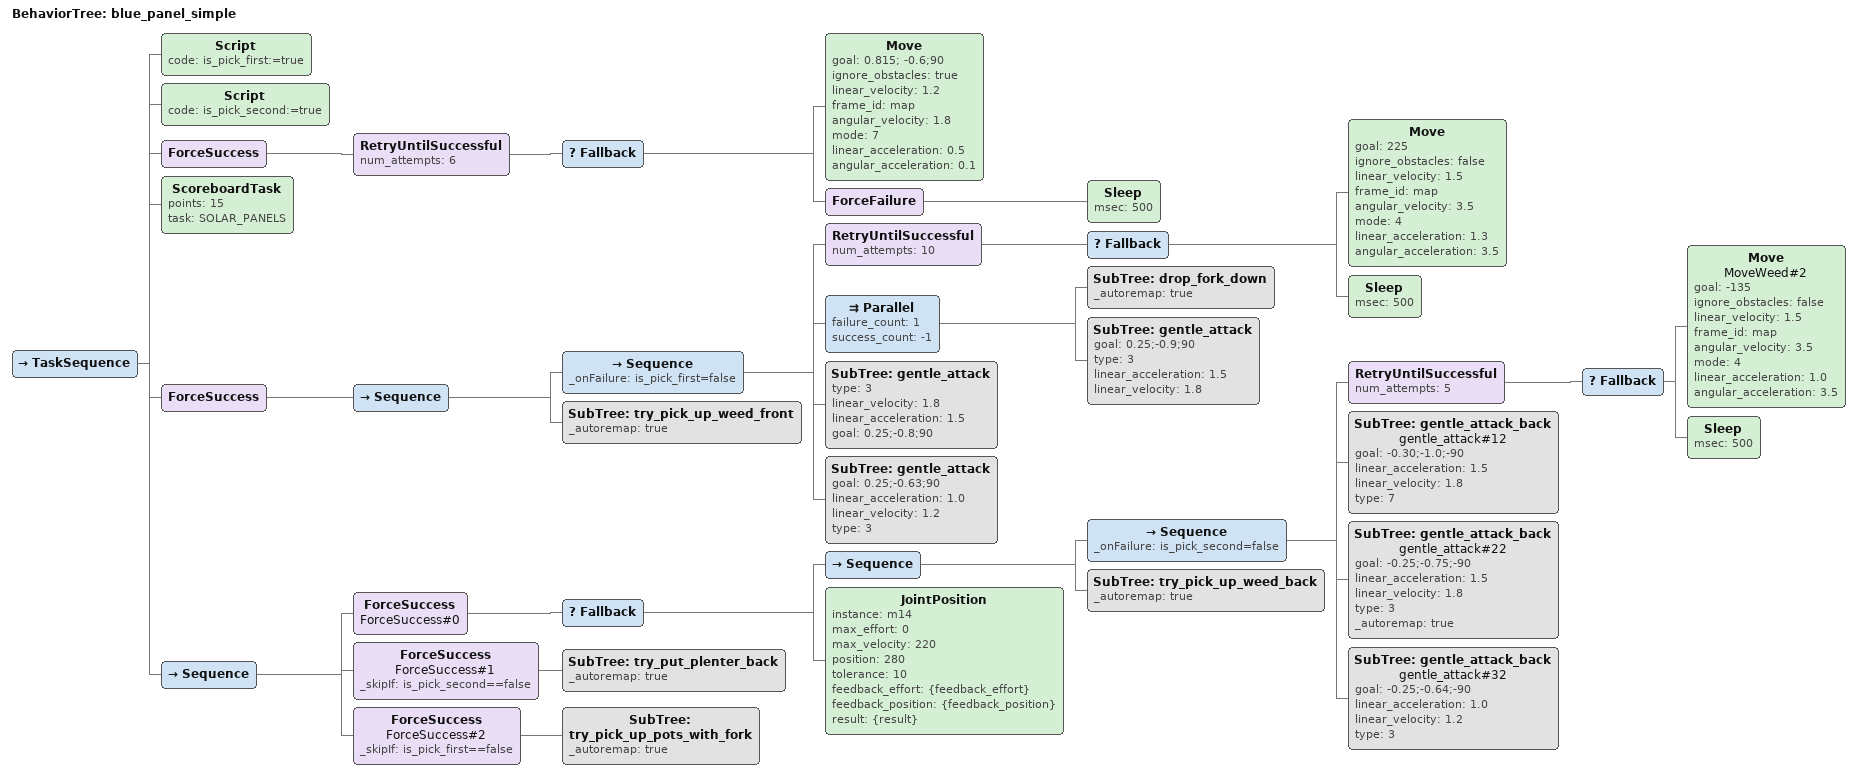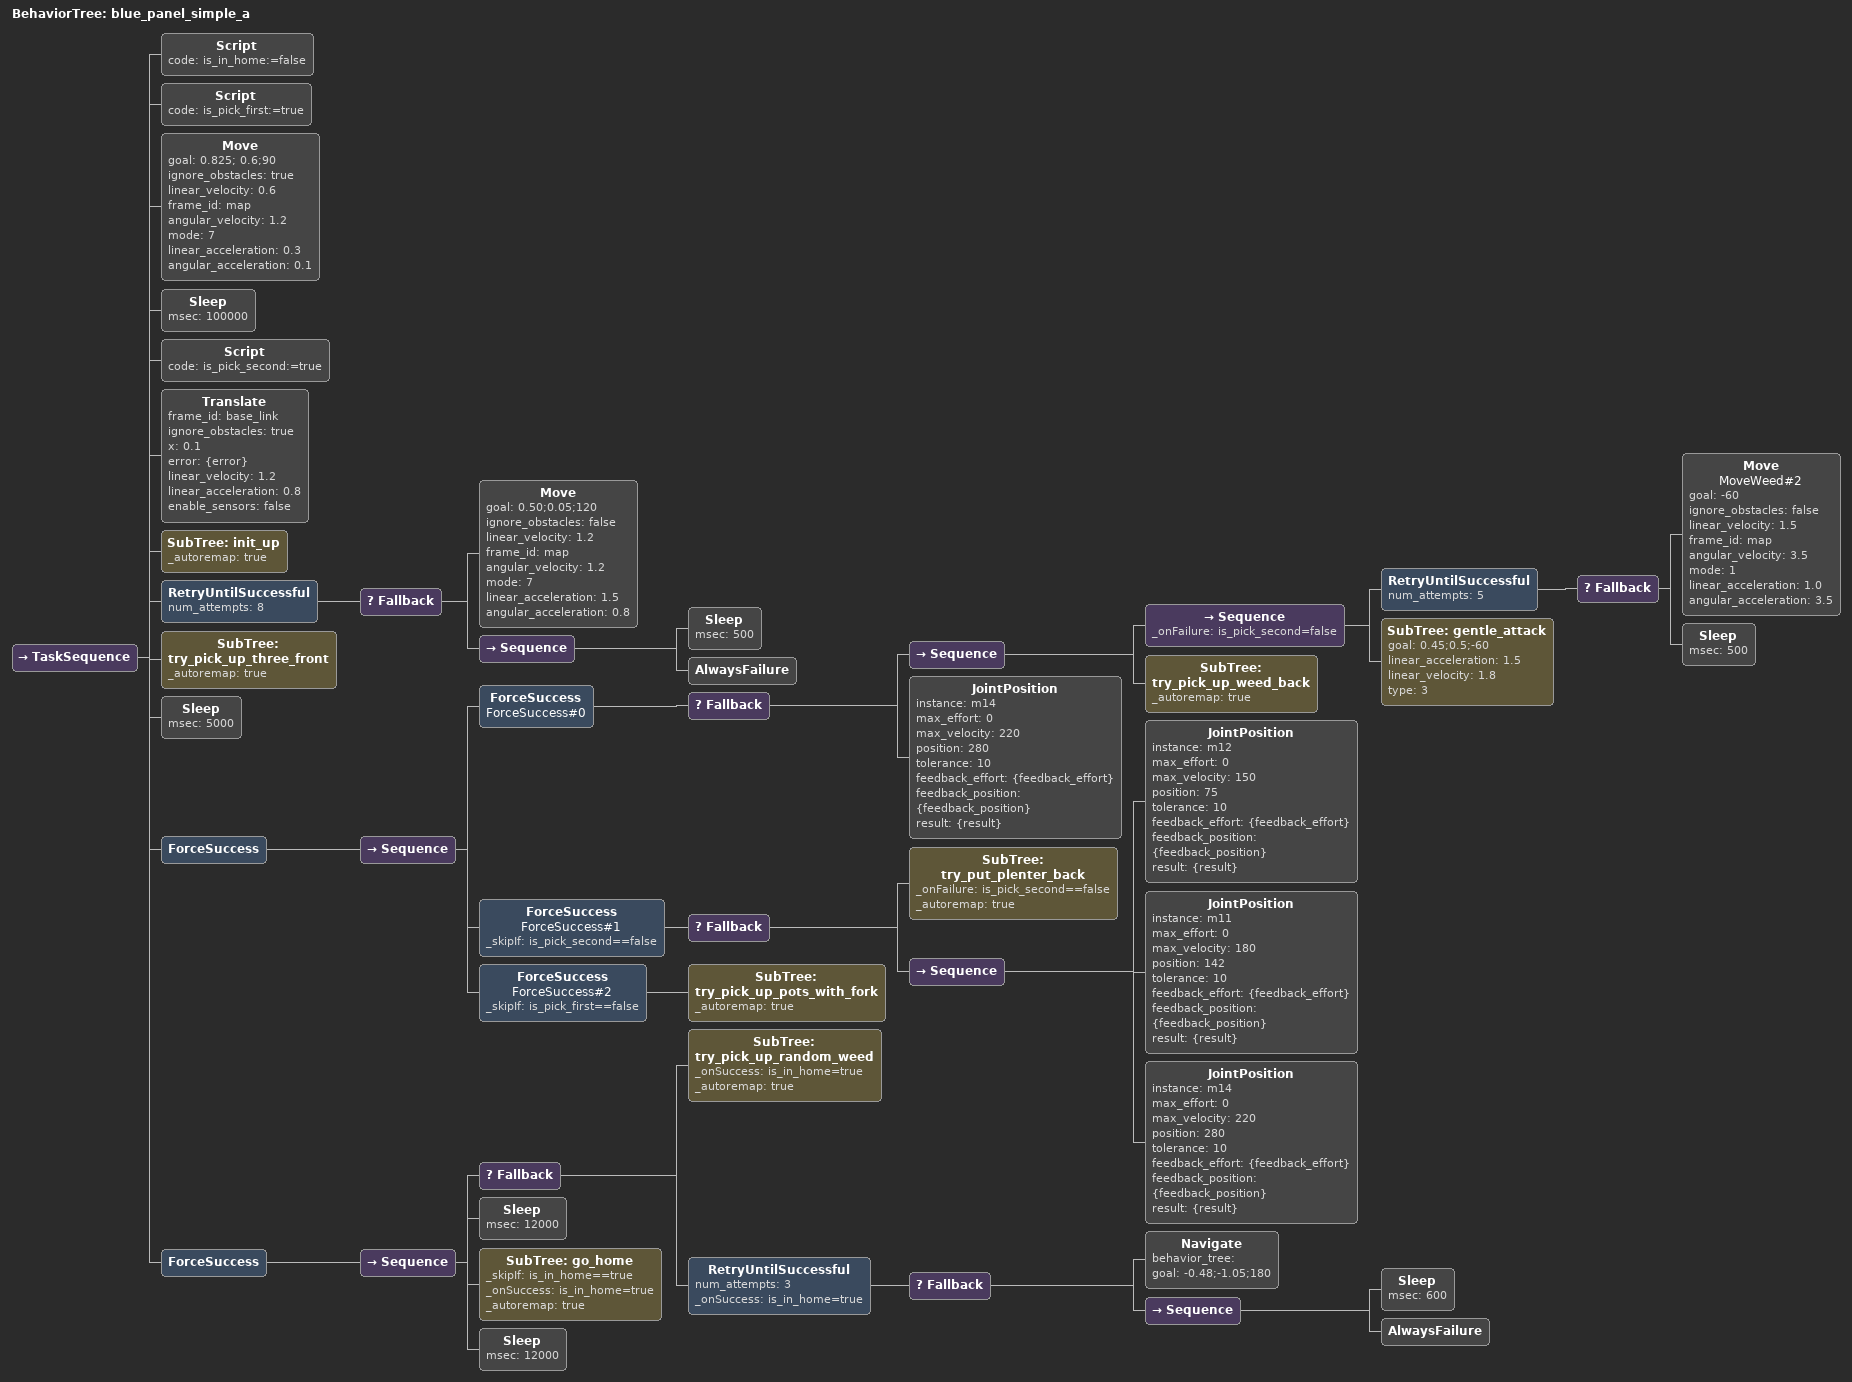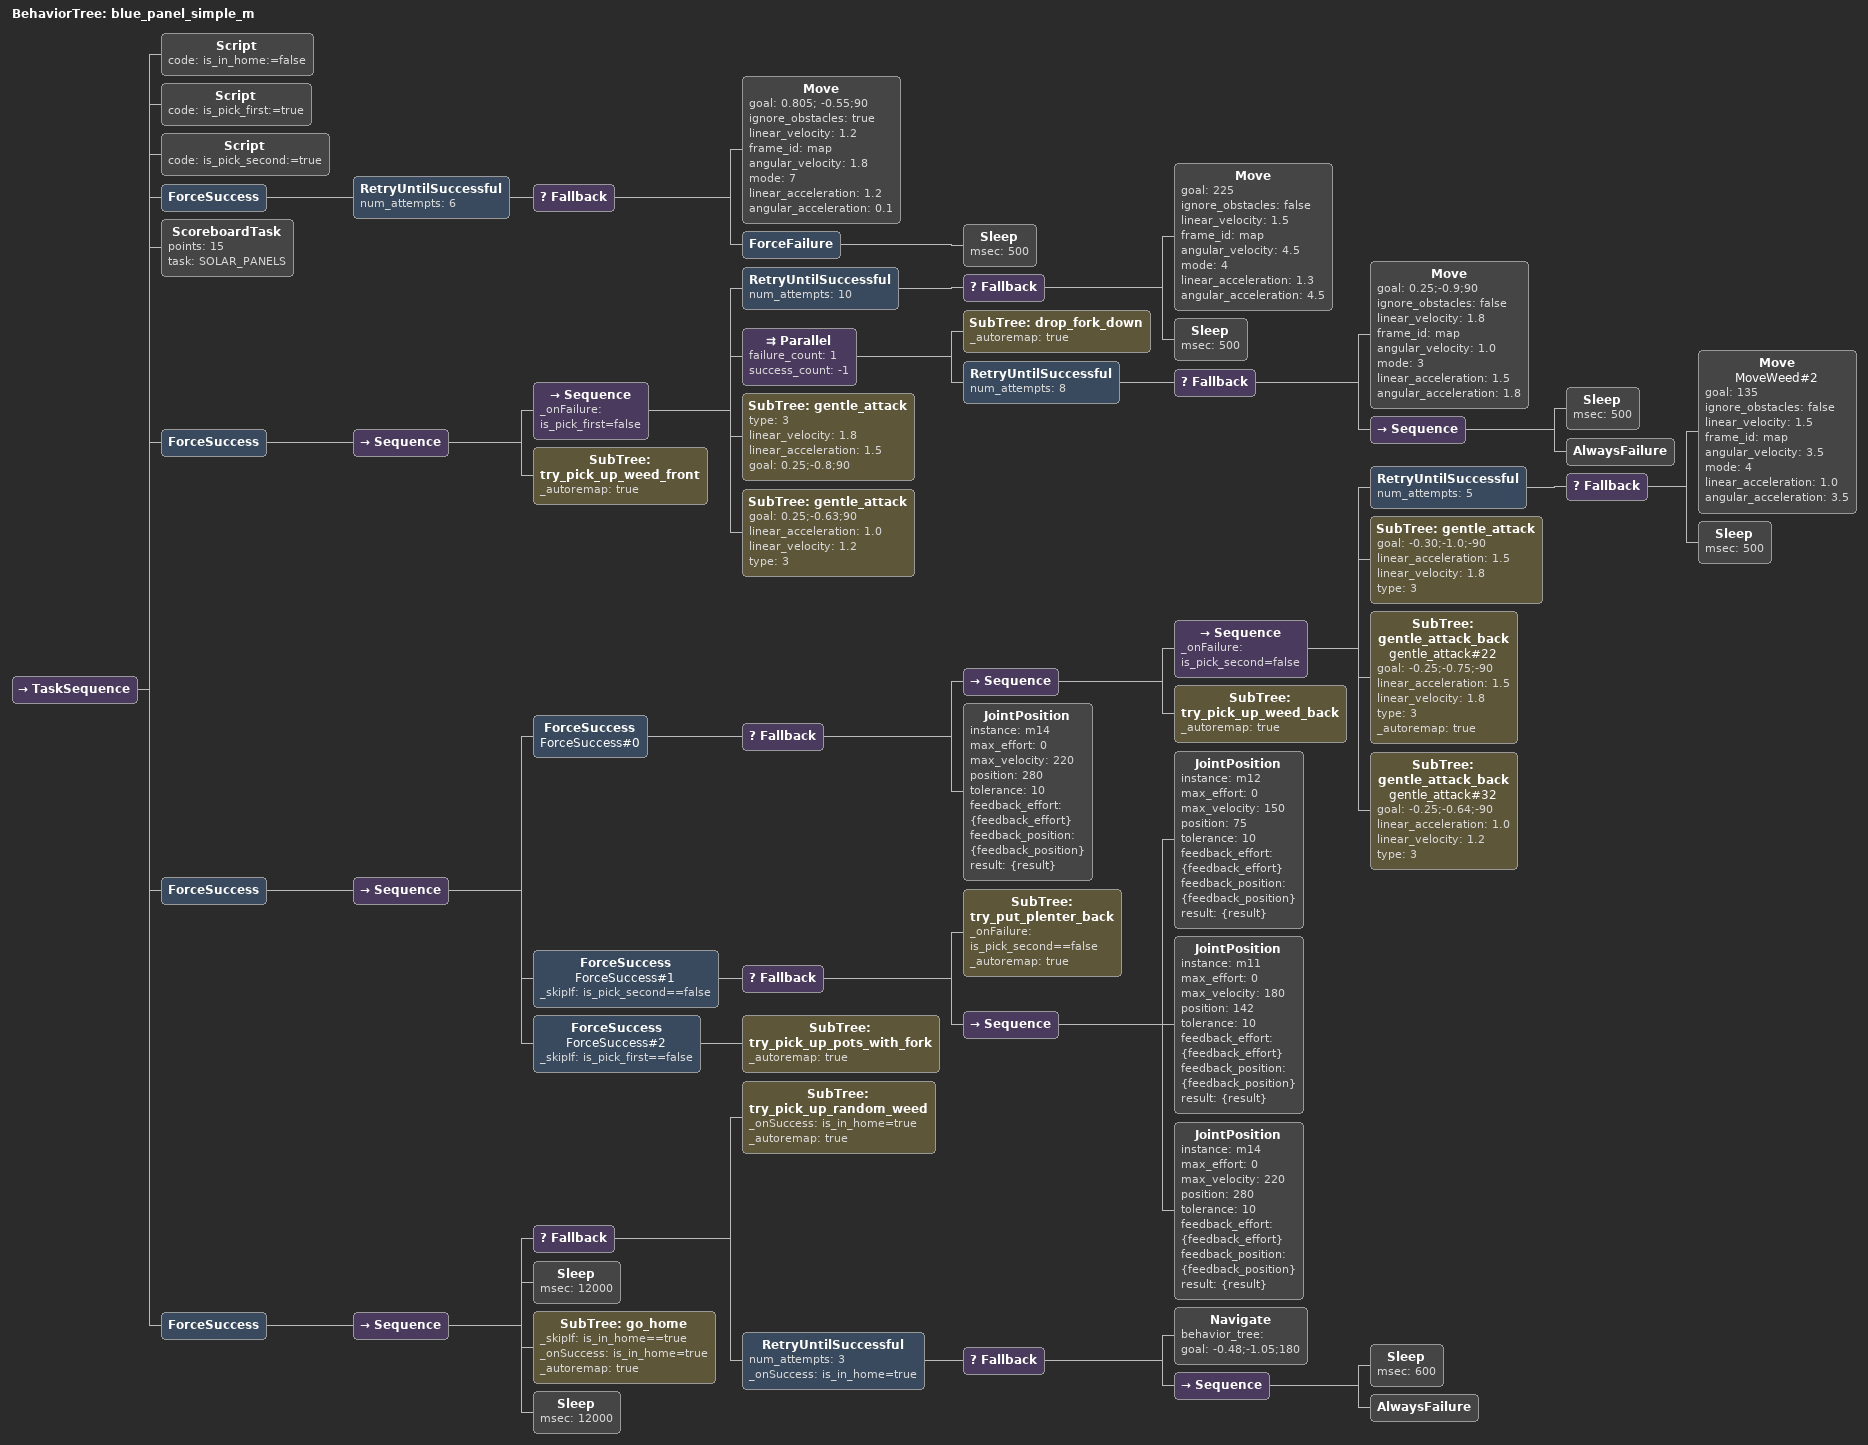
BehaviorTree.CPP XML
<?xml version="1.0" encoding="UTF-8"?>
<root BTCPP_format="4">
  <BehaviorTree ID="blue_panel_simple">
    <TaskSequence>
      <Script code="is_pick_first:=true"/>
      <Script code="is_pick_second:=true"/>
      <ForceSuccess>
        <RetryUntilSuccessful num_attempts="6">
          <Fallback>
            <Move goal="0.815; -0.6;90"
                  ignore_obstacles="true"
                  linear_velocity="1.2"
                  frame_id="map"
                  angular_velocity="1.8"
                  mode="7"
                  linear_acceleration="0.5"
                  angular_acceleration="0.1"/>
            <ForceFailure>
              <Sleep msec="500"/>
            </ForceFailure>
          </Fallback>
        </RetryUntilSuccessful>
      </ForceSuccess>
      <ScoreboardTask points="15"
                      task="SOLAR_PANELS"/>
      <ForceSuccess>
        <Sequence>
          <Sequence _onFailure="is_pick_first=false">
            <RetryUntilSuccessful num_attempts="10">
              <Fallback>
                <Move goal="225"
                      ignore_obstacles="false"
                      linear_velocity="1.5"
                      frame_id="map"
                      angular_velocity="3.5"
                      mode="4"
                      linear_acceleration="1.3"
                      angular_acceleration="3.5"/>
                <Sleep msec="500"/>
              </Fallback>
            </RetryUntilSuccessful>
            <Parallel failure_count="1"
                      success_count="-1">
              <SubTree ID="drop_fork_down"
                       _autoremap="true"/>
              <SubTree ID="gentle_attack"
                       goal="0.25;-0.9;90"
                       type="3"
                       linear_acceleration="1.5"
                       linear_velocity="1.8"/>
            </Parallel>
            <SubTree ID="gentle_attack"
                     type="3"
                     linear_velocity="1.8"
                     linear_acceleration="1.5"
                     goal="0.25;-0.8;90"/>
            <SubTree ID="gentle_attack"
                     goal="0.25;-0.63;90"
                     linear_acceleration="1.0"
                     linear_velocity="1.2"
                     type="3"/>
          </Sequence>
          <SubTree ID="try_pick_up_weed_front"
                   _autoremap="true"/>
        </Sequence>
      </ForceSuccess>
      <Sequence>
        <ForceSuccess name="ForceSuccess#0">
          <Fallback>
            <Sequence>
              <Sequence _onFailure="is_pick_second=false">
                <RetryUntilSuccessful num_attempts="5">
                  <Fallback>
                    <Move name="MoveWeed#2"
                          goal="-135"
                          ignore_obstacles="false"
                          linear_velocity="1.5"
                          frame_id="map"
                          angular_velocity="3.5"
                          mode="4"
                          linear_acceleration="1.0"
                          angular_acceleration="3.5"/>
                    <Sleep msec="500"/>
                  </Fallback>
                </RetryUntilSuccessful>
                <SubTree ID="gentle_attack_back"
                         name="gentle_attack#12"
                         goal="-0.30;-1.0;-90"
                         linear_acceleration="1.5"
                         linear_velocity="1.8"
                         type="7"/>
                <SubTree ID="gentle_attack_back"
                         name="gentle_attack#22"
                         goal="-0.25;-0.75;-90"
                         linear_acceleration="1.5"
                         linear_velocity="1.8"
                         type="3"
                         _autoremap="true"/>
                <SubTree ID="gentle_attack_back"
                         name="gentle_attack#32"
                         goal="-0.25;-0.64;-90"
                         linear_acceleration="1.0"
                         linear_velocity="1.2"
                         type="3"/>
              </Sequence>
              <SubTree ID="try_pick_up_weed_back"
                       _autoremap="true"/>
            </Sequence>
            <JointPosition instance="m14"
                           max_effort="0"
                           max_velocity="220"
                           position="280"
                           tolerance="10"
                           feedback_effort="{feedback_effort}"
                           feedback_position="{feedback_position}"
                           result="{result}"/>
          </Fallback>
        </ForceSuccess>
        <ForceSuccess name="ForceSuccess#1"
                      _skipIf="is_pick_second==false">
          <SubTree ID="try_put_plenter_back"
                   _autoremap="true"/>
        </ForceSuccess>
        <ForceSuccess name="ForceSuccess#2"
                      _skipIf="is_pick_first==false">
          <SubTree ID="try_pick_up_pots_with_fork"
                   _autoremap="true"/>
        </ForceSuccess>
      </Sequence>
    </TaskSequence>
  </BehaviorTree>

  <BehaviorTree ID="blue_panel_simple_a">
    <TaskSequence>
      <Script code="is_in_home:=false"/>
      <Script code="is_pick_first:=true"/>
      <Move goal="0.825; 0.6;90"
            ignore_obstacles="true"
            linear_velocity="0.6"
            frame_id="map"
            angular_velocity="1.2"
            mode="7"
            linear_acceleration="0.3"
            angular_acceleration="0.1"/>
      <Sleep msec="100000"/>
      <Script code="is_pick_second:=true"/>
      <Translate frame_id="base_link"
                 ignore_obstacles="true"
                 x="0.1"
                 error="{error}"
                 linear_velocity="1.2"
                 linear_acceleration="0.8"
                 enable_sensors="false"/>
      <SubTree ID="init_up"
               _autoremap="true"/>
      <RetryUntilSuccessful num_attempts="8">
        <Fallback>
          <Move goal="0.50;0.05;120"
                ignore_obstacles="false"
                linear_velocity="1.2"
                frame_id="map"
                angular_velocity="1.2"
                mode="7"
                linear_acceleration="1.5"
                angular_acceleration="0.8"/>
          <Sequence>
            <Sleep msec="500"/>
            <AlwaysFailure/>
          </Sequence>
        </Fallback>
      </RetryUntilSuccessful>
      <SubTree ID="try_pick_up_three_front"
               _autoremap="true"/>
      <Sleep msec="5000"/>
      <ForceSuccess>
        <Sequence>
          <ForceSuccess name="ForceSuccess#0">
            <Fallback>
              <Sequence>
                <Sequence _onFailure="is_pick_second=false">
                  <RetryUntilSuccessful num_attempts="5">
                    <Fallback>
                      <Move name="MoveWeed#2"
                            goal="-60"
                            ignore_obstacles="false"
                            linear_velocity="1.5"
                            frame_id="map"
                            angular_velocity="3.5"
                            mode="1"
                            linear_acceleration="1.0"
                            angular_acceleration="3.5"/>
                      <Sleep msec="500"/>
                    </Fallback>
                  </RetryUntilSuccessful>
                  <SubTree ID="gentle_attack"
                           goal="0.45;0.5;-60"
                           linear_acceleration="1.5"
                           linear_velocity="1.8"
                           type="3"/>
                </Sequence>
                <SubTree ID="try_pick_up_weed_back"
                         _autoremap="true"/>
              </Sequence>
              <JointPosition instance="m14"
                             max_effort="0"
                             max_velocity="220"
                             position="280"
                             tolerance="10"
                             feedback_effort="{feedback_effort}"
                             feedback_position="{feedback_position}"
                             result="{result}"/>
            </Fallback>
          </ForceSuccess>
          <ForceSuccess name="ForceSuccess#1"
                        _skipIf="is_pick_second==false">
            <Fallback>
              <SubTree ID="try_put_plenter_back"
                       _onFailure="is_pick_second==false"
                       _autoremap="true"/>
              <Sequence>
                <JointPosition instance="m12"
                               max_effort="0"
                               max_velocity="150"
                               position="75"
                               tolerance="10"
                               feedback_effort="{feedback_effort}"
                               feedback_position="{feedback_position}"
                               result="{result}"/>
                <JointPosition instance="m11"
                               max_effort="0"
                               max_velocity="180"
                               position="142"
                               tolerance="10"
                               feedback_effort="{feedback_effort}"
                               feedback_position="{feedback_position}"
                               result="{result}"/>
                <JointPosition instance="m14"
                               max_effort="0"
                               max_velocity="220"
                               position="280"
                               tolerance="10"
                               feedback_effort="{feedback_effort}"
                               feedback_position="{feedback_position}"
                               result="{result}"/>
              </Sequence>
            </Fallback>
          </ForceSuccess>
          <ForceSuccess name="ForceSuccess#2"
                        _skipIf="is_pick_first==false">
            <SubTree ID="try_pick_up_pots_with_fork"
                     _autoremap="true"/>
          </ForceSuccess>
        </Sequence>
      </ForceSuccess>
      <ForceSuccess>
        <Sequence>
          <Fallback>
            <SubTree ID="try_pick_up_random_weed"
                     _onSuccess="is_in_home=true"
                     _autoremap="true"/>
            <RetryUntilSuccessful num_attempts="3"
                                  _onSuccess="is_in_home=true">
              <Fallback>
                <Navigate behavior_tree=""
                          goal="-0.48;-1.05;180"/>
                <Sequence>
                  <Sleep msec="600"/>
                  <AlwaysFailure/>
                </Sequence>
              </Fallback>
            </RetryUntilSuccessful>
          </Fallback>
          <Sleep msec="12000"/>
          <SubTree ID="go_home"
                   _skipIf="is_in_home==true"
                   _onSuccess="is_in_home=true"
                   _autoremap="true"/>
          <Sleep msec="12000"/>
        </Sequence>
      </ForceSuccess>
    </TaskSequence>
  </BehaviorTree>

  <BehaviorTree ID="blue_panel_simple_m">
    <TaskSequence>
      <Script code="is_in_home:=false"/>
      <Script code="is_pick_first:=true"/>
      <Script code="is_pick_second:=true"/>
      <ForceSuccess>
        <RetryUntilSuccessful num_attempts="6">
          <Fallback>
            <Move goal="0.805; -0.55;90"
                  ignore_obstacles="true"
                  linear_velocity="1.2"
                  frame_id="map"
                  angular_velocity="1.8"
                  mode="7"
                  linear_acceleration="1.2"
                  angular_acceleration="0.1"/>
            <ForceFailure>
              <Sleep msec="500"/>
            </ForceFailure>
          </Fallback>
        </RetryUntilSuccessful>
      </ForceSuccess>
      <ScoreboardTask points="15"
                      task="SOLAR_PANELS"/>
      <ForceSuccess>
        <Sequence>
          <Sequence _onFailure="is_pick_first=false">
            <RetryUntilSuccessful num_attempts="10">
              <Fallback>
                <Move goal="225"
                      ignore_obstacles="false"
                      linear_velocity="1.5"
                      frame_id="map"
                      angular_velocity="4.5"
                      mode="4"
                      linear_acceleration="1.3"
                      angular_acceleration="4.5"/>
                <Sleep msec="500"/>
              </Fallback>
            </RetryUntilSuccessful>
            <Parallel failure_count="1"
                      success_count="-1">
              <SubTree ID="drop_fork_down"
                       _autoremap="true"/>
              <RetryUntilSuccessful num_attempts="8">
                <Fallback>
                  <Move goal="0.25;-0.9;90"
                        ignore_obstacles="false"
                        linear_velocity="1.8"
                        frame_id="map"
                        angular_velocity="1.0"
                        mode="3"
                        linear_acceleration="1.5"
                        angular_acceleration="1.8"/>
                  <Sequence>
                    <Sleep msec="500"/>
                    <AlwaysFailure/>
                  </Sequence>
                </Fallback>
              </RetryUntilSuccessful>
            </Parallel>
            <SubTree ID="gentle_attack"
                     type="3"
                     linear_velocity="1.8"
                     linear_acceleration="1.5"
                     goal="0.25;-0.8;90"/>
            <SubTree ID="gentle_attack"
                     goal="0.25;-0.63;90"
                     linear_acceleration="1.0"
                     linear_velocity="1.2"
                     type="3"/>
          </Sequence>
          <SubTree ID="try_pick_up_weed_front"
                   _autoremap="true"/>
        </Sequence>
      </ForceSuccess>
      <ForceSuccess>
        <Sequence>
          <ForceSuccess name="ForceSuccess#0">
            <Fallback>
              <Sequence>
                <Sequence _onFailure="is_pick_second=false">
                  <RetryUntilSuccessful num_attempts="5">
                    <Fallback>
                      <Move name="MoveWeed#2"
                            goal="135"
                            ignore_obstacles="false"
                            linear_velocity="1.5"
                            frame_id="map"
                            angular_velocity="3.5"
                            mode="4"
                            linear_acceleration="1.0"
                            angular_acceleration="3.5"/>
                      <Sleep msec="500"/>
                    </Fallback>
                  </RetryUntilSuccessful>
                  <SubTree ID="gentle_attack"
                           goal="-0.30;-1.0;-90"
                           linear_acceleration="1.5"
                           linear_velocity="1.8"
                           type="3"/>
                  <SubTree ID="gentle_attack_back"
                           name="gentle_attack#22"
                           goal="-0.25;-0.75;-90"
                           linear_acceleration="1.5"
                           linear_velocity="1.8"
                           type="3"
                           _autoremap="true"/>
                  <SubTree ID="gentle_attack_back"
                           name="gentle_attack#32"
                           goal="-0.25;-0.64;-90"
                           linear_acceleration="1.0"
                           linear_velocity="1.2"
                           type="3"/>
                </Sequence>
                <SubTree ID="try_pick_up_weed_back"
                         _autoremap="true"/>
              </Sequence>
              <JointPosition instance="m14"
                             max_effort="0"
                             max_velocity="220"
                             position="280"
                             tolerance="10"
                             feedback_effort="{feedback_effort}"
                             feedback_position="{feedback_position}"
                             result="{result}"/>
            </Fallback>
          </ForceSuccess>
          <ForceSuccess name="ForceSuccess#1"
                        _skipIf="is_pick_second==false">
            <Fallback>
              <SubTree ID="try_put_plenter_back"
                       _onFailure="is_pick_second==false"
                       _autoremap="true"/>
              <Sequence>
                <JointPosition instance="m12"
                               max_effort="0"
                               max_velocity="150"
                               position="75"
                               tolerance="10"
                               feedback_effort="{feedback_effort}"
                               feedback_position="{feedback_position}"
                               result="{result}"/>
                <JointPosition instance="m11"
                               max_effort="0"
                               max_velocity="180"
                               position="142"
                               tolerance="10"
                               feedback_effort="{feedback_effort}"
                               feedback_position="{feedback_position}"
                               result="{result}"/>
                <JointPosition instance="m14"
                               max_effort="0"
                               max_velocity="220"
                               position="280"
                               tolerance="10"
                               feedback_effort="{feedback_effort}"
                               feedback_position="{feedback_position}"
                               result="{result}"/>
              </Sequence>
            </Fallback>
          </ForceSuccess>
          <ForceSuccess name="ForceSuccess#2"
                        _skipIf="is_pick_first==false">
            <SubTree ID="try_pick_up_pots_with_fork"
                     _autoremap="true"/>
          </ForceSuccess>
        </Sequence>
      </ForceSuccess>
      <ForceSuccess>
        <Sequence>
          <Fallback>
            <SubTree ID="try_pick_up_random_weed"
                     _onSuccess="is_in_home=true"
                     _autoremap="true"/>
            <RetryUntilSuccessful num_attempts="3"
                                  _onSuccess="is_in_home=true">
              <Fallback>
                <Navigate behavior_tree=""
                          goal="-0.48;-1.05;180"/>
                <Sequence>
                  <Sleep msec="600"/>
                  <AlwaysFailure/>
                </Sequence>
              </Fallback>
            </RetryUntilSuccessful>
          </Fallback>
          <Sleep msec="12000"/>
          <SubTree ID="go_home"
                   _skipIf="is_in_home==true"
                   _onSuccess="is_in_home=true"
                   _autoremap="true"/>
          <Sleep msec="12000"/>
        </Sequence>
      </ForceSuccess>
    </TaskSequence>
  </BehaviorTree>

</root>
